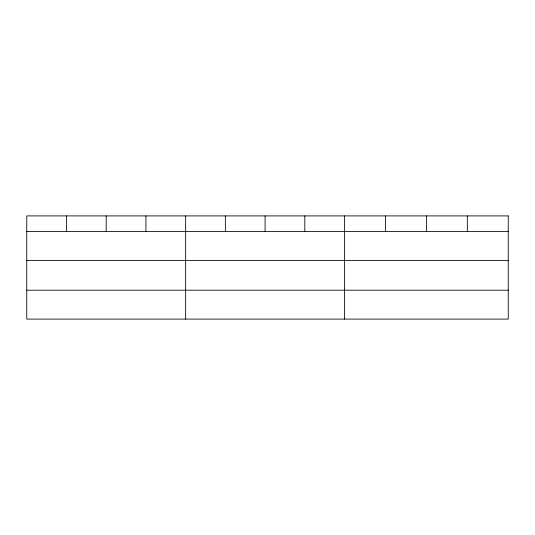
<?xml version="1.0" encoding="UTF-8"?>
<svg xmlns="http://www.w3.org/2000/svg" width="535" height="535" viewBox="0 0 535 535"><rect width="100%" height="100%" fill="white"/><g stroke="black" fill="none" stroke-linecap="round" stroke-linejoin="round"><path stroke-width="0.8" d="M26.75 231.535L508.25 231.535M26.75 260.431L508.25 260.431M26.75 290.197L508.25 290.197M467.322 215.906L467.322 231.535M426.395 215.906L426.395 231.535M385.467 215.906L385.467 231.535M344.54 215.906L344.54 319.094M304.816 215.906L304.816 231.535M265.092 215.906L265.092 231.535M225.369 215.906L225.369 231.535M185.645 215.906L185.645 319.094M145.921 215.906L145.921 231.535M106.198 215.906L106.198 231.535M66.474 215.906L66.474 231.535M508.25 215.906L26.75 215.906L26.75 319.094L508.25 319.094L508.25 215.906"/></g></svg>
